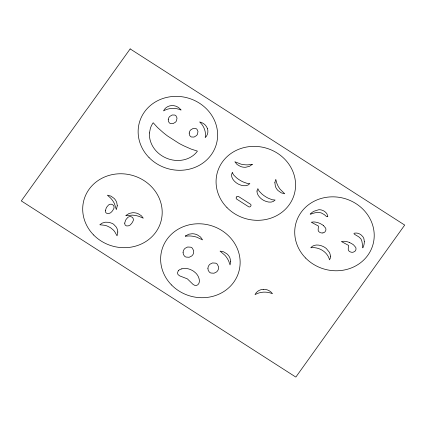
<?xml version="1.0" encoding="UTF-8"?>
<svg xmlns="http://www.w3.org/2000/svg" width="426" height="426" viewBox="0 0 426 426"><rect width="100%" height="100%" fill="white"/><g stroke="black" fill="none" stroke-linecap="round" stroke-linejoin="round"><path stroke-width="0.64" d="M232.276 172.583C230.157 176.092 232.985 180.219 235.764 182.403A15.128 13.898 15.7 0 0 238.954 184.394C242.298 185.97 247.256 186.806 249.87 183.537L246.979 183.324L243.246 181.977A28.531 26.204 15.7 0 1 240.317 180.459L239.045 179.66A28.531 26.204 15.7 0 1 236.414 177.706L233.645 174.98L232.298 172.551M322.908 232.937L324.74 232.149L325.682 230.738A4.526 4.159 15.7 0 0 325.89 229.273L325.831 228.783A3.866 3.552 15.7 0 0 325.618 228.08L323.44 225.556M349.411 242.506L349.182 242.41A12.966 11.912 15.7 0 0 346.748 241.638L345.55 241.43A22.157 20.352 15.7 0 0 343.857 241.244L341.402 241.537L348.468 245.349A1.379 1.267 15.7 0 1 348.676 245.887C348.372 247.873 347.355 250.584 349.868 251.665A4.564 4.191 15.7 0 0 353 252.245L354.831 251.457L355.774 250.046A4.526 4.159 15.7 0 0 355.982 248.582L355.923 248.092A3.866 3.552 15.7 0 0 355.71 247.389L353.532 244.87A18.409 16.907 15.7 0 0 349.4 242.522M178.712 270.324A7.279 6.688 15.7 0 1 181.801 268.891M178.744 270.361A4.585 4.212 15.7 0 0 178.233 270.947L177.621 272.39L177.647 273.593A3.152 2.897 15.7 0 0 178.185 274.717L179.719 275.888L187.397 278.881L193.175 284.525L195.039 285.468A3.147 2.891 15.7 0 0 196.152 285.5C199.315 285.031 199.938 281.139 199.027 278.593A13.265 12.184 15.7 0 0 198.159 276.336A12.998 11.939 15.7 0 0 195.651 272.949L193.867 271.453A16.8 15.432 15.7 0 0 192.291 270.441L190.161 269.424A12.828 11.784 15.7 0 0 181.78 268.833M322.908 232.931A4.564 4.191 15.7 0 1 319.777 232.356C317.263 231.275 318.281 228.565 318.584 226.573A1.379 1.267 15.7 0 0 318.376 226.036L311.31 222.228L313.765 221.935A22.157 20.352 15.7 0 1 315.464 222.122L316.651 222.335A12.966 11.912 15.7 0 1 319.09 223.096L319.319 223.192A18.409 16.907 15.7 0 1 323.451 225.546M105.392 210.737C105.025 214.789 110.403 214.092 111.91 211.514A10.059 9.239 15.7 0 0 113.066 209.896C116.596 205.433 110.206 201.636 107.432 206.28A10.059 9.239 15.7 0 0 106.271 207.899L105.392 210.737M124.701 223.128C124.333 227.18 129.712 226.483 131.213 223.906A10.059 9.239 15.7 0 0 132.374 222.287C135.899 217.824 129.515 214.028 126.735 218.671A10.059 9.239 15.7 0 0 125.579 220.285L124.701 223.128M256.99 191.018C256.878 194.038 258.843 196.679 261.031 198.564A15.128 13.893 15.7 0 0 264.179 200.635C267.485 202.286 272.422 203.234 275.121 200.034L272.235 199.751L268.54 198.319A28.531 26.204 15.7 0 1 265.643 196.732L264.392 195.907A28.531 26.204 15.7 0 1 261.814 193.894L259.115 191.109L257.837 188.649L256.99 191.018M117.816 232.016L117.054 235.828L114.567 231.456A20.326 18.669 15.7 0 0 112.991 229.736L110.355 227.606L107.293 226.078A20.326 18.669 15.7 0 0 105.02 225.333L99.812 224.763L102.245 223.086L105.382 222.207L109.045 222.324L112.267 223.437A9.665 8.877 15.7 0 1 113.689 224.342L116.09 226.893A11.103 10.197 15.7 0 1 117.571 230.258L117.816 232.016M230.727 261.5L230.051 264.908L228.661 260.973A24.245 22.269 15.7 0 0 224.992 255.355L220.061 251.111L223.634 251.83L226.994 253.912A11.704 10.746 15.7 0 1 229.928 257.954L230.727 261.5M183.058 252.298L183.366 254.402L184.463 256.069A4.436 4.074 15.7 0 0 186.024 257.075L189.171 257.272L191.657 256.026A6.912 6.347 15.7 0 0 193.436 253.545L193.739 250.898L192.376 248.204A4.436 4.074 15.7 0 0 190.811 247.202L187.664 247L185.177 248.246A6.912 6.347 15.7 0 0 183.404 250.728L183.058 252.298M207.904 268.242L208.213 270.345L209.304 272.012A4.436 4.074 15.7 0 0 210.87 273.018L214.017 273.22L216.504 271.969A6.912 6.347 15.7 0 0 218.282 269.488L218.586 266.841L217.223 264.147A4.436 4.074 15.7 0 0 215.657 263.146L212.51 262.943L210.023 264.189A6.912 6.347 15.7 0 0 208.25 266.671L207.904 268.242M149.473 132.965C148.967 139.643 151.741 146.272 156.262 151.113A27.983 25.698 15.7 0 0 168.43 158.919C176.465 161.667 185.917 160.874 192.85 155.746A23.654 21.726 15.7 0 0 197.414 151.113L191.109 149.068L184.245 146.043A110.717 101.686 15.7 0 1 179.011 143.354L167.626 136.043A110.717 101.686 15.7 0 1 163.046 132.438L157.535 127.523L153.195 122.741A23.654 21.726 15.7 0 0 150.341 128.466L149.473 132.965M274.861 182.616L275.366 186.284A11.699 10.746 15.7 0 0 278.024 190.55L281.229 192.84L284.749 193.782L280.116 189.229A24.245 22.269 15.7 0 1 276.873 183.414L275.787 179.394L274.861 182.616M117.294 205.763L116.335 209.581L114.45 203.649A24.245 22.269 15.7 0 0 110.643 198.106L107.411 195.172L110.936 196.125L114.136 198.425A11.699 10.746 15.7 0 1 116.777 202.696L117.294 205.763M330.597 256.207L330.443 257.831L329.538 259.828C327.488 251.814 318.808 246.617 310.756 247.772C313.621 244.087 319.159 244.561 322.956 246.398A14.793 13.589 15.7 0 1 326.375 248.587L329.633 252.618L330.597 256.207M364.331 241.76L364.177 243.544A20.661 18.978 15.7 0 1 363.857 245.206L362.92 247.735A0.788 0.724 15.7 0 1 362.808 247.868C362.057 244.769 362.845 239.678 359.384 237.325C357.84 235.802 349.634 232.718 356.823 233.07A8.563 7.865 15.7 0 1 358.788 233.608A8.957 8.227 15.7 0 1 361.195 234.987L362.808 236.643A8.142 7.482 15.7 0 1 363.921 238.773L364.331 241.76M168.233 119.599L168.414 121.367L169.255 122.741A3.254 2.987 15.7 0 0 170.496 123.54L173.068 123.609L175.48 122.166A6.544 6.012 15.7 0 0 176.497 120.744L177.024 118.087L176.002 115.851A3.254 2.987 15.7 0 0 174.756 115.057L172.189 114.983L169.777 116.426A6.544 6.012 15.7 0 0 168.755 117.853L168.233 119.599M189.203 133.056L189.384 134.824L190.22 136.198A3.254 2.987 15.7 0 0 191.466 136.996L194.032 137.065L196.45 135.622A6.544 6.012 15.7 0 0 197.467 134.201L197.989 131.538L196.972 129.307A3.254 2.987 15.7 0 0 195.726 128.508L193.159 128.439L190.741 129.882A6.544 6.012 15.7 0 0 189.724 131.304L189.203 133.056M327.791 216.222C326.982 218.08 324.671 214.31 323.542 214.193C319.873 211.285 315.043 212.446 311.097 214.033A10.57 9.707 15.7 0 1 310.762 214.14L310.171 214.118L312.29 212.26A20.608 18.93 15.7 0 1 314.037 211.221L318.691 209.746A8.163 7.498 15.7 0 1 321.779 210.087L323.414 210.742A8.957 8.227 15.7 0 1 325.661 212.345A8.563 7.86 15.7 0 1 326.939 213.916L327.791 216.222M130.164 48.91L21.3 200.918L295.836 377.09L404.7 225.082L130.164 48.91M236.696 196.892L236.366 197.35A1.411 1.294 15.7 0 0 236.787 199.166L248.555 206.716A1.411 1.294 15.7 0 0 250.493 206.413L250.818 205.955A1.411 1.294 15.7 0 0 250.403 204.134L238.635 196.583A1.411 1.294 15.7 0 0 236.696 196.892M126.213 215.29L125.84 215.678L132.353 215.135A24.245 22.269 15.7 0 1 139.201 216.435L143.28 218.187L141.272 215.647L138.077 213.671A11.678 10.725 15.7 0 0 132.427 212.739L129.227 213.421L126.213 215.29M252.304 164.324L249.487 166.332L245.701 167.248A11.699 10.746 15.7 0 1 240.53 166.486L237.096 164.521L234.864 161.768L241.031 164.154A24.245 22.269 15.7 0 0 247.948 164.857L252.304 164.324M185.699 235.86L185.299 236.217L188.803 235.956A24.207 22.232 15.7 0 1 196.674 237.149L202.552 239.875L200.529 237L197.238 234.822A11.699 10.746 15.7 0 0 192.121 233.736L188.867 234.199L185.699 235.86M149.036 157.556A39.985 36.727 15.7 0 0 215.998 145.394A39.985 36.727 15.7 0 0 168.611 97.027A39.985 36.727 15.7 0 0 149.036 157.556M263.231 289.313A10.022 9.207 15.7 0 0 255.03 294.638A18.712 17.184 15.7 0 1 272.486 293.716A10.022 9.207 15.7 0 0 263.231 289.313M226.978 207.574A39.985 36.727 15.7 0 0 293.94 195.412A39.985 36.727 15.7 0 0 246.547 147.039A39.985 36.727 15.7 0 0 226.978 207.574M305.623 258.039A39.985 36.727 15.7 0 0 372.58 245.882A39.985 36.727 15.7 0 0 325.192 197.51A39.985 36.727 15.7 0 0 305.623 258.039M93.603 234.96A39.985 36.727 15.7 0 0 160.559 222.798A39.985 36.727 15.7 0 0 113.172 174.431A39.985 36.727 15.7 0 0 93.603 234.96M171.54 284.978A39.985 36.727 15.7 0 0 238.501 272.816A39.985 36.727 15.7 0 0 191.114 224.443A39.985 36.727 15.7 0 0 171.54 284.978M180.975 109.972A18.712 17.184 15.7 0 0 163.541 110.882A10.022 9.207 15.7 0 1 171.721 105.573A10.022 9.207 15.7 0 1 180.975 109.972M207.398 128.471A10.022 9.207 15.7 0 0 199.656 121.958A18.712 17.184 15.7 0 1 205.21 137.651A10.022 9.207 15.7 0 0 207.398 128.471"/></g></svg>
